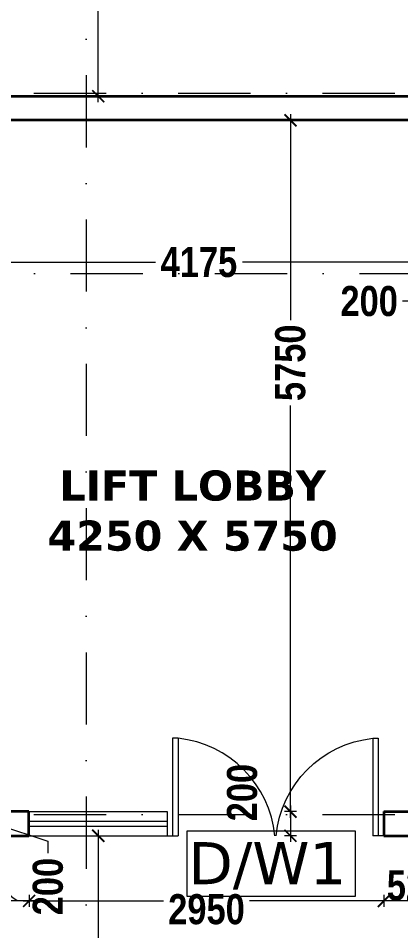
# Model space of a CAD drawing. Header units: millimetres. Extents: x -3092155 to 4513934, y -12317808 to 1850003.
# Drawn here: x -397898 to -394719, y -5524752 to -5517162 of the extents above; entities that cross this region are included whole.
import ezdxf

# ---------------------------------------------------------------- set-up
doc = ezdxf.new("R2010")
doc.units = ezdxf.units.MM
doc.header["$LTSCALE"] = 2
doc.header["$MEASUREMENT"] = 0
doc.header["$PDMODE"] = 34
doc.header["$PDSIZE"] = 500
doc.linetypes.add('DASHDOT', pattern=[1, 0.5, -0.25, 0, -0.25])
for name, color, linetype, lineweight in [('D DIM', 250, 'Continuous', 9), ('DOOR', 27, 'Continuous', 5), ('DW1', 10, 'Continuous', 9), ('glass', 5, 'Continuous', 15), ('GRID', 251, 'DASHDOT', 5), ('SILL', 74, 'Continuous', 9), ('TEXT', 7, 'Continuous', 13), ('WAll', 250, 'Continuous', 35)]:
    doc.layers.add(name, color=color, linetype=linetype, lineweight=lineweight)
doc.styles.add('INNER DIM', font='ARIALNB.TTF', dxfattribs={"height": 250})
doc.styles.add('style2', font='verdana.ttf')
doc.dimstyles.new('external final', dxfattribs={"dimscale": 0, "dimtxt": 250, "dimasz": 100, "dimexe": 50, "dimexo": 50, "dimgap": 50, "dimtad": 0, "dimdec": 0, "dimzin": 0, "dimdsep": 46, "dimtxsty": 'INNER DIM', "dimblk": 'ARCHTICK', "dimcen": 100, "dimdle": 50, "dimclrd": 256, "dimclre": 256, "dimclrt": 256, "dimadec": 0, "dimazin": 0, "dimtfac": 1, "dimtdec": 0, "dimtix": 1, "dimtmove": 1, "dimatfit": 3, "dimfxl": 50, "dimfxlon": 1, "dimtolj": 1, "dimtzin": 0, "dimlwd": -1, "dimlwe": -1, "dimarcsym": 1})
doc.dimstyles.new('INNER DIM', dxfattribs={"dimscale": 0, "dimtxt": 250, "dimasz": 100, "dimexe": 50, "dimexo": 50, "dimgap": 50, "dimtad": 0, "dimdec": 0, "dimzin": 0, "dimdsep": 46, "dimtxsty": 'INNER DIM', "dimblk": 'ARCHTICK', "dimcen": 100, "dimdle": 50, "dimclrd": 256, "dimclre": 256, "dimclrt": 256, "dimadec": 0, "dimazin": 0, "dimtfac": 1, "dimtdec": 0, "dimtix": 1, "dimtmove": 2, "dimatfit": 3, "dimfxl": 50, "dimfxlon": 1, "dimtolj": 1, "dimtzin": 0, "dimlwd": -1, "dimlwe": -1, "dimarcsym": 1})

# ---------------------------------------------------------------- blocks, each defined once
blk = doc.blocks.new('_ArchTick')
at = {"color": 0, "linetype": 'ByBlock', "const_width": 0.15}
blk.add_lwpolyline([(-0.5, -0.5), (0.5, 0.5)], dxfattribs=at)
blk = doc.blocks.new('*D335')
at = {"layer": 'D DIM', "ltscale": 100, "transparency": 16777216}
for p, q in [((-394858.5, -5524453.7), (-394858.5, -5524553.7)), ((-394333.4, -5524453.7), (-394333.4, -5524553.7)), ((-394283.4, -5524503.7), (-394908.5, -5524503.7))]:
    blk.add_line(p, q, dxfattribs=at)
at = {"layer": 'Defpoints', "color": 0, "lineweight": 50, "ltscale": 100, "transparency": 16777216}
for p in [(-394333.4, -5523611.2), (-394858.5, -5523961.2), (-394858.5, -5524503.7)]:
    blk.add_point(p, dxfattribs=at)
at = {"layer": 'D DIM', "ltscale": 100, "transparency": 16777216, "xscale": 100, "yscale": 100, "zscale": 100, "rotation": 180}
blk.add_blockref('_ArchTick', (-394858.5, -5524503.7), dxfattribs=at)
at = {"layer": 'D DIM', "ltscale": 100, "transparency": 16777216, "xscale": 100, "yscale": 100, "zscale": 100}
blk.add_blockref('_ArchTick', (-394333.4, -5524503.7), dxfattribs=at)
at = {"layer": 'D DIM', "ltscale": 100, "transparency": 16777216, "insert": (-394596, -5524376.1), "char_height": 250, "attachment_point": 5, "style": 'INNER DIM'}
blk.add_mtext('\\A1;525', dxfattribs=at)
blk = doc.blocks.new('*D336')
at = {"layer": 'D DIM', "ltscale": 100, "transparency": 16777216}
for p, q in [((-397808.5, -5524453.7), (-397808.5, -5524553.7)), ((-394858.5, -5524453.7), (-394858.5, -5524553.7)), ((-397858.5, -5524503.7), (-396691.5, -5524503.7)), ((-394808.5, -5524503.7), (-395975.5, -5524503.7))]:
    blk.add_line(p, q, dxfattribs=at)
at = {"layer": 'Defpoints', "color": 0, "lineweight": 50, "ltscale": 100, "transparency": 16777216}
for p in [(-397808.5, -5523961.2), (-394858.5, -5523961.2), (-397808.5, -5524503.7)]:
    blk.add_point(p, dxfattribs=at)
at = {"layer": 'D DIM', "ltscale": 100, "transparency": 16777216, "xscale": 100, "yscale": 100, "zscale": 100, "rotation": 180}
blk.add_blockref('_ArchTick', (-397808.5, -5524503.7), dxfattribs=at)
at = {"layer": 'D DIM', "ltscale": 100, "transparency": 16777216, "xscale": 100, "yscale": 100, "zscale": 100}
blk.add_blockref('_ArchTick', (-394858.5, -5524503.7), dxfattribs=at)
at = {"layer": 'D DIM', "ltscale": 100, "transparency": 16777216, "insert": (-396333.5, -5524574.1), "char_height": 250, "attachment_point": 5, "style": 'INNER DIM'}
blk.add_mtext('\\A1;2950', dxfattribs=at)
blk = doc.blocks.new('*D337')
at = {"layer": 'D DIM', "ltscale": 100, "transparency": 16777216}
for p, q in [((-398352.8, -5524195.2), (-398452.8, -5524195.2)), ((-397908.5, -5524503.7), (-398352.8, -5524195.2)), ((-398008.5, -5524453.7), (-398008.5, -5524553.7)), ((-397808.5, -5524453.7), (-397808.5, -5524553.7)), ((-397758.5, -5524503.7), (-398058.5, -5524503.7))]:
    blk.add_line(p, q, dxfattribs=at)
at = {"layer": 'Defpoints', "color": 0, "lineweight": 50, "ltscale": 100, "transparency": 16777216}
for p in [(-398008.5, -5523961.2), (-397808.5, -5523961.2), (-398008.5, -5524503.7)]:
    blk.add_point(p, dxfattribs=at)
at = {"layer": 'D DIM', "ltscale": 100, "transparency": 16777216, "xscale": 100, "yscale": 100, "zscale": 100, "rotation": 180}
blk.add_blockref('_ArchTick', (-398008.5, -5524503.7), dxfattribs=at)
at = {"layer": 'D DIM', "ltscale": 100, "transparency": 16777216, "xscale": 100, "yscale": 100, "zscale": 100}
blk.add_blockref('_ArchTick', (-397808.5, -5524503.7), dxfattribs=at)
at = {"layer": 'D DIM', "ltscale": 100, "transparency": 16777216, "insert": (-398731.1, -5524195.2), "char_height": 250, "attachment_point": 5, "style": 'INNER DIM'}
blk.add_mtext('\\A1;200', dxfattribs=at)
blk = doc.blocks.new('*D373')
at = {"layer": 'D DIM', "ltscale": 100, "transparency": 16777216}
for p, q in [((-397232.9, -5511711.2), (-397232.9, -5514430.7)), ((-397282.9, -5511761.2), (-397182.9, -5511761.2)), ((-397232.9, -5517861.2), (-397232.9, -5515141.7)), ((-397282.9, -5517811.2), (-397182.9, -5517811.2))]:
    blk.add_line(p, q, dxfattribs=at)
at = {"layer": 'Defpoints', "color": 0, "lineweight": 50, "ltscale": 100, "transparency": 16777216}
for p in [(-398008.1, -5511761.2), (-397232.9, -5511761.2), (-397814.7, -5517811.2)]:
    blk.add_point(p, dxfattribs=at)
at = {"layer": 'D DIM', "ltscale": 100, "transparency": 16777216, "xscale": 100, "yscale": 100, "zscale": 100}
for p, rotation in [((-397232.9, -5511761.2), 90), ((-397232.9, -5517811.2), 270)]:
    blk.add_blockref('_ArchTick', p, dxfattribs=dict(at, rotation=rotation))
at = {"layer": 'D DIM', "ltscale": 100, "transparency": 16777216, "insert": (-397232.9, -5514786.2), "char_height": 250, "attachment_point": 5, "rotation": 90, "style": 'INNER DIM'}
blk.add_mtext('\\A1;6050', dxfattribs=at)
blk = doc.blocks.new('*D412')
at = {"layer": 'D DIM', "ltscale": 100, "transparency": 16777216}
for p, q in [((-397232.9, -5523911.2), (-397232.9, -5525028.2)), ((-397282.9, -5523961.2), (-397182.9, -5523961.2)), ((-397232.9, -5526861.2), (-397232.9, -5525744.2)), ((-397282.9, -5526811.2), (-397182.9, -5526811.2))]:
    blk.add_line(p, q, dxfattribs=at)
at = {"layer": 'Defpoints', "color": 0, "lineweight": 50, "ltscale": 100, "transparency": 16777216}
for p in [(-397420.6, -5523961.2), (-397232.9, -5523961.2), (-397420.6, -5526811.2)]:
    blk.add_point(p, dxfattribs=at)
at = {"layer": 'D DIM', "ltscale": 100, "transparency": 16777216, "xscale": 100, "yscale": 100, "zscale": 100}
for p, rotation in [((-397232.9, -5523961.2), 90), ((-397232.9, -5526811.2), 270)]:
    blk.add_blockref('_ArchTick', p, dxfattribs=dict(at, rotation=rotation))
at = {"layer": 'D DIM', "ltscale": 100, "transparency": 16777216, "insert": (-397232.9, -5525386.2), "char_height": 250, "attachment_point": 5, "rotation": 90, "style": 'INNER DIM'}
blk.add_mtext('\\A1;2850', dxfattribs=at)
blk = doc.blocks.new('1000 DOOR R')
at = {"layer": 'DOOR', "color": 252, "ltscale": 200}
for p, q in [((-900, -900), (0, -900)), ((-900, -900), (-900, -950)), ((0, -1000), (0, -900)), ((-900, -950), (0, -950))]:
    blk.add_line(p, q, dxfattribs=at)
blk.add_arc((96.2, -1003), 1001.5, 95.46124, 174.09882, dxfattribs=at)
blk = doc.blocks.new('*D1084')
at = {"layer": 'D DIM', "ltscale": 100, "transparency": 16777216}
for p, q in [((-395586.1, -5518011.2), (-395686.1, -5518011.2)), ((-395636.1, -5517961.2), (-395636.1, -5519672.3)), ((-395636.1, -5523811.2), (-395636.1, -5520382.7)), ((-395586.1, -5523761.2), (-395686.1, -5523761.2))]:
    blk.add_line(p, q, dxfattribs=at)
at = {"layer": 'Defpoints', "color": 0, "lineweight": 50, "ltscale": 100, "transparency": 16777216}
for p in [(-395305.5, -5518011.2), (-395636.1, -5523761.2), (-394858.1, -5523761.2)]:
    blk.add_point(p, dxfattribs=at)
at = {"layer": 'D DIM', "ltscale": 100, "transparency": 16777216, "xscale": 100, "yscale": 100, "zscale": 100}
for p, rotation in [((-395636.1, -5518011.2), 90), ((-395636.1, -5523761.2), 270)]:
    blk.add_blockref('_ArchTick', p, dxfattribs=dict(at, rotation=rotation))
at = {"layer": 'D DIM', "ltscale": 100, "transparency": 16777216, "insert": (-395636.1, -5520027.5), "char_height": 250, "attachment_point": 5, "rotation": 90, "style": 'INNER DIM'}
blk.add_mtext('\\A1;5750', dxfattribs=at)
blk = doc.blocks.new('*D1085')
at = {"layer": 'D DIM', "ltscale": 100, "transparency": 16777216}
for p, q in [((-395586.1, -5523761.2), (-395686.1, -5523761.2)), ((-395636.1, -5523711.2), (-395636.1, -5524011.2)), ((-395586.1, -5523961.2), (-395686.1, -5523961.2))]:
    blk.add_line(p, q, dxfattribs=at)
at = {"layer": 'Defpoints', "color": 0, "lineweight": 50, "ltscale": 100, "transparency": 16777216}
for p in [(-394858.1, -5523761.2), (-395636.1, -5523961.2), (-394858.1, -5523961.2)]:
    blk.add_point(p, dxfattribs=at)
at = {"layer": 'D DIM', "ltscale": 100, "transparency": 16777216, "xscale": 100, "yscale": 100, "zscale": 100}
for p, rotation in [((-395636.1, -5523761.2), 90), ((-395636.1, -5523961.2), 270)]:
    blk.add_blockref('_ArchTick', p, dxfattribs=dict(at, rotation=rotation))
at = {"layer": 'D DIM', "ltscale": 100, "transparency": 16777216, "insert": (-396036.6, -5523602.6), "char_height": 250, "attachment_point": 5, "rotation": 90, "style": 'INNER DIM'}
blk.add_mtext('\\A1;200', dxfattribs=at)
blk = doc.blocks.new('*D1070')
at = {"layer": 'D DIM', "ltscale": 100, "transparency": 16777216}
for p, q in [((-394309.4, -5519141.2), (-394309.4, -5519241.2)), ((-394109.4, -5519141.2), (-394109.4, -5519241.2)), ((-394209.4, -5519191.2), (-394603.1, -5519516)), ((-394059.4, -5519191.2), (-394359.4, -5519191.2)), ((-394603.1, -5519516), (-394703.1, -5519516))]:
    blk.add_line(p, q, dxfattribs=at)
at = {"layer": 'Defpoints', "color": 0, "lineweight": 50, "ltscale": 100, "transparency": 16777216}
for p in [(-394309.4, -5518161.2), (-394109.4, -5518161.2), (-394309.4, -5519191.2)]:
    blk.add_point(p, dxfattribs=at)
at = {"layer": 'D DIM', "ltscale": 100, "transparency": 16777216, "xscale": 100, "yscale": 100, "zscale": 100, "rotation": 180}
blk.add_blockref('_ArchTick', (-394309.4, -5519191.2), dxfattribs=at)
at = {"layer": 'D DIM', "ltscale": 100, "transparency": 16777216, "xscale": 100, "yscale": 100, "zscale": 100}
blk.add_blockref('_ArchTick', (-394109.4, -5519191.2), dxfattribs=at)
at = {"layer": 'D DIM', "ltscale": 100, "transparency": 16777216, "insert": (-394981.4, -5519516), "char_height": 250, "attachment_point": 5, "style": 'INNER DIM'}
blk.add_mtext('\\A1;200', dxfattribs=at)
blk = doc.blocks.new('*D1071')
at = {"layer": 'D DIM', "ltscale": 100, "transparency": 16777216}
for p, q in [((-398483.9, -5519141.2), (-398483.9, -5519241.2)), ((-394309.4, -5519141.2), (-394309.4, -5519241.2)), ((-398533.9, -5519191.2), (-396758.2, -5519191.2)), ((-394259.4, -5519191.2), (-396035.1, -5519191.2))]:
    blk.add_line(p, q, dxfattribs=at)
at = {"layer": 'Defpoints', "color": 0, "lineweight": 50, "ltscale": 100, "transparency": 16777216}
for p in [(-394309.4, -5518161.2), (-398483.9, -5518636.2), (-398483.9, -5519191.2)]:
    blk.add_point(p, dxfattribs=at)
at = {"layer": 'D DIM', "ltscale": 100, "transparency": 16777216, "xscale": 100, "yscale": 100, "zscale": 100, "rotation": 180}
blk.add_blockref('_ArchTick', (-398483.9, -5519191.2), dxfattribs=at)
at = {"layer": 'D DIM', "ltscale": 100, "transparency": 16777216, "xscale": 100, "yscale": 100, "zscale": 100}
blk.add_blockref('_ArchTick', (-394309.4, -5519191.2), dxfattribs=at)
at = {"layer": 'D DIM', "ltscale": 100, "transparency": 16777216, "insert": (-396396.7, -5519191.2), "char_height": 250, "attachment_point": 5, "style": 'INNER DIM'}
blk.add_mtext('\\A1;4175', dxfattribs=at)
blk = doc.blocks.new('*D1079')
at = {"layer": 'D DIM', "ltscale": 100, "transparency": 16777216}
for p, q in [((-398146.4, -5523761.2), (-398046.4, -5523761.2)), ((-398096.4, -5523711.2), (-398096.4, -5524011.2)), ((-398096.4, -5523861.2), (-397651.3, -5524006)), ((-398146.4, -5523961.2), (-398046.4, -5523961.2)), ((-397651.3, -5524006), (-397651.3, -5524106))]:
    blk.add_line(p, q, dxfattribs=at)
at = {"layer": 'Defpoints', "color": 0, "lineweight": 50, "ltscale": 100, "transparency": 16777216}
for p in [(-398483.9, -5523761.2), (-398683.9, -5523961.2), (-398096.4, -5523961.2)]:
    blk.add_point(p, dxfattribs=at)
at = {"layer": 'D DIM', "ltscale": 100, "transparency": 16777216, "xscale": 100, "yscale": 100, "zscale": 100}
for p, rotation in [((-398096.4, -5523761.2), 90), ((-398096.4, -5523961.2), 270)]:
    blk.add_blockref('_ArchTick', p, dxfattribs=dict(at, rotation=rotation))
at = {"layer": 'D DIM', "ltscale": 100, "transparency": 16777216, "insert": (-397651.3, -5524384.4), "char_height": 250, "attachment_point": 5, "rotation": 90, "style": 'INNER DIM'}
blk.add_mtext('\\A1;200', dxfattribs=at)

msp = doc.modelspace()

# ---------------------------------------------------------------- linework, layer by layer
at = {"layer": 'DW1'}
msp.add_lwpolyline([(-396493.1, -5523919.9), (-395097, -5523919.9), (-395097, -5524466.3), (-396493.1, -5524466.3)], close=True, dxfattribs=at)
at = {"layer": 'glass', "ltscale": 100}
for p, q in [((-397809.8, -5523841.2), (-396659.7, -5523841.2)), ((-397809.8, -5523881.2), (-396659.7, -5523881.2))]:
    msp.add_line(p, q, dxfattribs=at)
at = {"layer": 'GRID', "color": 5, "ltscale": 600}
msp.add_line((-397334.4, -5499634.4), (-397334.4, -5584428.2), dxfattribs=at)
at = {"layer": 'GRID', "color": 6, "ltscale": 600}
for p, q in [((-460173.8, -5517786.2), (-367334.4, -5517786.2)), ((-461068.2, -5519286.2), (-366440.7, -5519286.2)), ((-460173.8, -5523786.2), (-367334.4, -5523786.2))]:
    msp.add_line(p, q, dxfattribs=at)
at = {"layer": 'SILL', "ltscale": 100}
for p, q in [((-397809.8, -5523761.2), (-396659.7, -5523761.2)), ((-396659.7, -5523761.2), (-396659.7, -5523961.2)), ((-397809.8, -5523961.2), (-396659.7, -5523961.2))]:
    msp.add_line(p, q, dxfattribs=at)
at = {"layer": 'WAll', "ltscale": 100}
for p, q in [((-400509.3, -5517811.2), (-388159.3, -5517811.2)), ((-394309.3, -5518011.2), (-398485.6, -5518011.2)), ((-397809.8, -5523761.2), (-398485.6, -5523761.2)), ((-397809.8, -5523961.2), (-397809.8, -5523761.2)), ((-394860.2, -5523761.2), (-394584.8, -5523761.2)), ((-394860.2, -5523761.2), (-394860.2, -5523961.2)), ((-398685.6, -5523961.2), (-397809.8, -5523961.2)), ((-394860.2, -5523961.2), (-394584.8, -5523961.2))]:
    msp.add_line(p, q, dxfattribs=at)

# ---------------------------------------------------------------- block references
at = {"layer": 'SILL', "ltscale": 0.1, "extrusion": (0, 0, -1), "xscale": -0.900000000023283, "yscale": 0.900000000023283, "zscale": -0.900000000403865, "rotation": 90}
msp.add_blockref('1000 DOOR R', (395760.2, -5523961.2), dxfattribs=at)
at = {"layer": 'SILL', "ltscale": 0.1, "xscale": -0.900000000023283, "yscale": 0.900000000023283, "zscale": 0.900000000403865, "rotation": 90}
msp.add_blockref('1000 DOOR R', (-395760.2, -5523961.2), dxfattribs=at)

# ---------------------------------------------------------------- texts
at = {"layer": 'DW1', "style": 'style2'}
msp.add_text('D/W1', height=350, dxfattribs=at).set_placement((-396484.1, -5524364.7))
at = {"layer": 'TEXT', "ltscale": 0.1, "insert": (-396449, -5521259.5), "char_height": 250, "width": 3864.686, "attachment_point": 5, "style": 'style2'}
msp.add_mtext('{\\fVerdana|b1|i0|c0|p34;LIFT LOBBY\\P4250 X 5750}', dxfattribs=at)

# ---------------------------------------------------------------- dimensions: what is measured, and where the dimension line sits
at = {"layer": 'D DIM', "ltscale": 100}
for base, p1, p2, angle, picture, middle in [((-397232.9, -5511761.2), (-397814.7, -5517811.2), (-398008.1, -5511761.2), 90, '*D373', (-397232.9, -5514786.2)), ((-398483.9483, -5519191.2321), (-394309.3618, -5518161.2133), (-398483.9483, -5518636.2133), 180, '*D1071', (-396396.655, -5519191.2321)), ((-397232.9, -5523961.2), (-397420.6, -5526811.2), (-397420.6, -5523961.2), 90, '*D412', (-397232.9, -5525386.2))]:
    dim = msp.add_linear_dim(base=base, p1=p1, p2=p2, angle=angle, dimstyle='external final', override={"dimscale": 1}, dxfattribs=at)
    dim.commit()
    dim.dimension.update_dxf_attribs({"geometry": picture, "text_midpoint": middle})
for base, p1, p2, angle, dimstyle, override, picture, middle in [((-395636.1, -5523761.2), (-395305.5, -5518011.2), (-394858.1, -5523761.2), 90, 'INNER DIM', {"dimscale": 1}, '*D1084', (-395636.1, -5520027.5)), ((-394309.4, -5519191.2), (-394109.4, -5518161.2), (-394309.4, -5518161.2), 180, 'external final', {"dimscale": 1, "dimtmove": 1}, '*D1070', (-394753.1, -5519516)), ((-395636.1, -5523961.2), (-394858.1, -5523761.2), (-394858.1, -5523961.2), 90, 'INNER DIM', {"dimscale": 1}, '*D1085', (-396036.6, -5523602.6)), ((-398096.4, -5523961.2), (-398483.9, -5523761.2), (-398683.9, -5523961.2), 90, 'external final', {"dimscale": 1}, '*D1079', (-397651.3, -5524156))]:
    dim = msp.add_linear_dim(base=base, p1=p1, p2=p2, angle=angle, dimstyle=dimstyle, override=override, dxfattribs=at)
    dim.commit()
    dim.dimension.update_dxf_attribs({"geometry": picture, "text_midpoint": middle, "dimtype": 160})
for base, p1, p2, picture, middle in [((-394858.5, -5524503.7), (-394333.4, -5523611.2), (-394858.5, -5523961.2), '*D335', (-394596, -5524376.1)), ((-398008.5, -5524503.7), (-397808.5, -5523961.2), (-398008.5, -5523961.2), '*D337', (-398502.8, -5524195.2)), ((-397808.5, -5524503.7), (-394858.5, -5523961.2), (-397808.5, -5523961.2), '*D336', (-396333.5, -5524574.1))]:
    dim = msp.add_linear_dim(base=base, p1=p1, p2=p2, dimstyle='external final', override={"dimscale": 1}, dxfattribs=at)
    dim.commit()
    dim.dimension.update_dxf_attribs({"geometry": picture, "text_midpoint": middle, "dimtype": 160})

doc.saveas('drawing.dxf')
